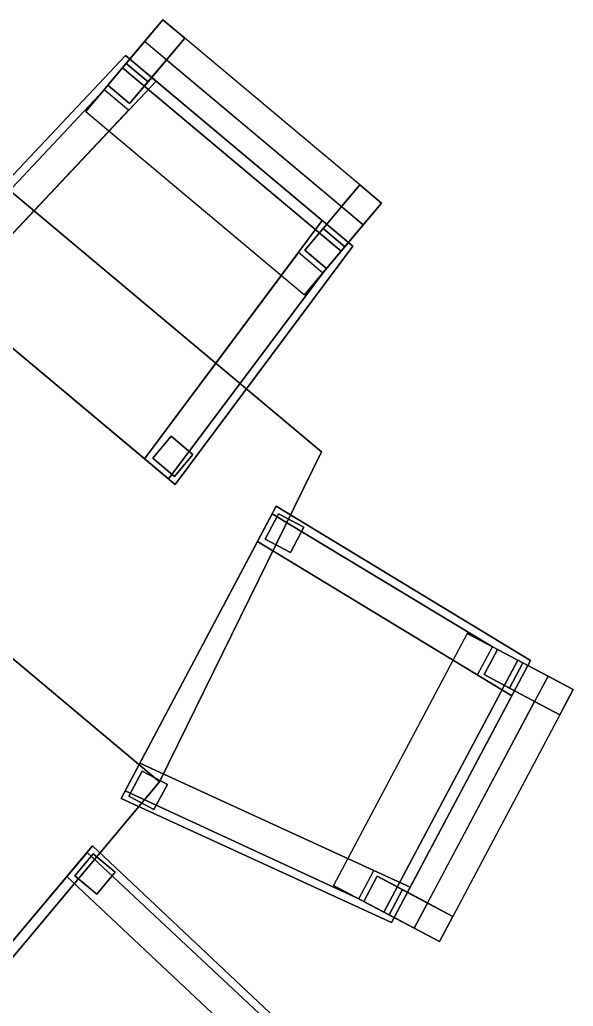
# Model space of a CAD drawing. Extents: x 107 to 235, y -239 to -109.
# Drawn here: x 198.2 to 235, y -179.6 to -114 of the extents above; entities that cross this region are included whole.
import ezdxf

# ---------------------------------------------------------------- set-up
doc = ezdxf.new("R2010")
doc.units = 0
doc.layers.get('0').update_dxf_attribs({"linetype": 'CONTINUOUS'})

msp = doc.modelspace()

# ---------------------------------------------------------------- linework, layer by layer
at = {"color": 0, "invisible_edges": 12}
for points in [[(204.042343, -118.323074, 63.120003), (206.483932, -115.411224, 75.020004), (207.704697, -113.955276, 74.339996)], [(207.704697, -113.955276, 74.339996), (205.263107, -116.867157, 63.120003), (204.042343, -118.323074, 63.120003)], [(207.704697, -113.955276, 74.339996), (205.263107, -116.867157, 63.120003), (206.71904, -118.087936, 63.120003)], [(207.939865, -116.632004, 75.020004), (206.483932, -115.411224, 75.020004), (207.704697, -113.955276, 74.339996)], [(206.71904, -118.087936, 63.120003), (209.160629, -115.176056, 74.339996), (207.704697, -113.955276, 74.339996)], [(207.704697, -113.955276, 74.339996), (209.160629, -115.176056, 74.339996), (207.939865, -116.632004, 75.020004)], [(205.018967, -117.158325, 75.699997), (206.483932, -115.411224, 75.020004), (204.042343, -118.323074, 63.120003)], [(206.483932, -115.411224, 75.020004), (205.018967, -117.158325, 75.699997), (219.578293, -129.365997, 75.699997)], [(205.498276, -119.543854, 63.120003), (207.939865, -116.632004, 75.020004), (209.160629, -115.176056, 74.339996)], [(209.160629, -115.176056, 74.339996), (206.71904, -118.087936, 63.120003), (205.498276, -119.543854, 63.120003)], [(219.578293, -129.365997, 75.699997), (221.043198, -127.618896, 75.020004), (206.483932, -115.411224, 75.020004)], [(220.808029, -124.9422, 74.339996), (209.160629, -115.176056, 74.339996), (207.939865, -116.632004, 75.020004)], [(205.21611, -116.331818, 57), (205.21611, -116.331818, 54.619999), (191.646591, -130.740997, 54.619999)], [(191.646591, -130.740997, 54.619999), (191.646591, -130.740997, 57), (205.21611, -116.331818, 57)], [(207.254379, -118.040878, 57), (205.21611, -116.331818, 57), (191.646591, -130.740997, 57)], [(204.042343, -118.323074, 40), (204.042343, -118.323074, 54.619999), (205.263107, -116.867157, 54.619999)], [(205.263107, -116.867157, 54.619999), (205.263107, -116.867157, 40), (204.042343, -118.323074, 40)], [(205.263107, -116.867157, 63.120003), (205.263107, -116.867157, 57), (204.042343, -118.323074, 57)], [(204.042343, -118.323074, 57), (204.042343, -118.323074, 63.120003), (205.263107, -116.867157, 63.120003)], [(205.21611, -116.331818, 57), (220.357773, -129.027786, 57), (220.357773, -129.027786, 54.619999)], [(220.357773, -129.027786, 54.619999), (205.21611, -116.331818, 54.619999), (205.21611, -116.331818, 57)], [(205.263107, -116.867157, 40), (205.263107, -116.867157, 54.619999), (206.71904, -118.087936, 54.619999)], [(206.71904, -118.087936, 54.619999), (206.71904, -118.087936, 40), (205.263107, -116.867157, 40)], [(205.263107, -116.867157, 57), (206.71904, -118.087936, 57), (206.71904, -118.087936, 63.120003)], [(206.71904, -118.087936, 63.120003), (205.263107, -116.867157, 63.120003), (205.263107, -116.867157, 57)], [(207.939865, -116.632004, 75.020004), (219.587265, -126.398148, 75.020004), (220.808029, -124.9422, 74.339996)], [(204.042343, -118.323074, 63.120003), (202.577438, -120.07019, 63.120003), (205.018967, -117.158325, 75.699997)], [(205.018967, -117.158325, 75.699997), (202.577438, -120.07019, 63.120003), (217.136703, -132.277863, 63.120003)], [(217.136703, -132.277863, 63.120003), (219.578293, -129.365997, 75.699997), (205.018967, -117.158325, 75.699997)], [(191.646591, -130.740997, 57), (193.68486, -132.450073, 57), (207.254379, -118.040878, 57)], [(207.254379, -118.040878, 59.040001), (193.68486, -132.450073, 59.040001), (206.497055, -143.192825, 59.040001)], [(207.254379, -118.040878, 59.040001), (207.254379, -118.040878, 57), (193.68486, -132.450073, 57)], [(193.68486, -132.450073, 57), (193.68486, -132.450073, 59.040001), (207.254379, -118.040878, 59.040001)], [(206.71904, -118.087936, 40), (206.71904, -118.087936, 54.619999), (205.498276, -119.543854, 54.619999)], [(205.498276, -119.543854, 54.619999), (205.498276, -119.543854, 40), (206.71904, -118.087936, 40)], [(206.71904, -118.087936, 63.120003), (206.71904, -118.087936, 57), (205.498276, -119.543854, 57)], [(205.498276, -119.543854, 57), (205.498276, -119.543854, 63.120003), (206.71904, -118.087936, 63.120003)], [(206.497055, -143.192825, 59.040001), (218.319443, -127.31871, 59.040001), (207.254379, -118.040878, 59.040001)], [(218.319443, -127.31871, 59.040001), (218.319443, -127.31871, 57), (207.254379, -118.040878, 57)], [(207.254379, -118.040878, 57), (207.254379, -118.040878, 59.040001), (218.319443, -127.31871, 59.040001)], [(192.088181, -131.111191, 57), (192.088181, -131.111191, 59.040001), (203.798203, -118.614258, 59.040001)], [(203.798203, -118.614258, 59.040001), (203.798203, -118.614258, 57), (192.088181, -131.111191, 57)], [(205.427536, -119.980438, 59.040001), (203.798203, -118.614258, 59.040001), (192.088181, -131.111191, 59.040001)], [(205.498276, -119.543854, 40), (205.498276, -119.543854, 54.619999), (204.042343, -118.323074, 54.619999)], [(204.042343, -118.323074, 54.619999), (204.042343, -118.323074, 40), (205.498276, -119.543854, 40)], [(205.498276, -119.543854, 63.120003), (205.498276, -119.543854, 57), (204.042343, -118.323074, 57)], [(204.042343, -118.323074, 57), (204.042343, -118.323074, 63.120003), (205.498276, -119.543854, 63.120003)], [(192.088181, -131.111191, 59.040001), (193.684921, -132.450027, 59.040001), (205.427536, -119.980438, 59.040001)], [(192.507202, -121.138062, 70), (172.735413, -135.567017, 70), (207.493774, -164.711182, 70)], [(207.493774, -164.711182, 70), (218.25415, -142.726318, 70), (192.507202, -121.138062, 70)], [(218.25415, -142.726318, 68.5), (192.507202, -121.138062, 68.5), (192.507202, -121.138062, 70)], [(192.507202, -121.138062, 70), (218.25415, -142.726318, 70), (218.25415, -142.726318, 68.5)], [(220.808029, -124.9422, 74.339996), (219.587265, -126.398148, 75.020004), (217.145737, -129.309998, 63.120003)], [(217.145737, -129.309998, 63.120003), (218.366501, -127.85408, 63.120003), (220.808029, -124.9422, 74.339996)], [(220.808029, -124.9422, 74.339996), (218.366501, -127.85408, 63.120003), (219.822433, -129.074829, 63.120003)], [(220.808029, -124.9422, 74.339996), (219.587265, -126.398148, 75.020004), (221.043198, -127.618896, 75.020004)], [(220.808029, -124.9422, 74.339996), (222.263962, -126.162949, 74.339996), (219.822433, -129.074829, 63.120003)], [(221.043198, -127.618896, 75.020004), (222.263962, -126.162949, 74.339996), (220.808029, -124.9422, 74.339996)], [(222.263962, -126.162949, 74.339996), (221.043198, -127.618896, 75.020004), (218.601669, -130.530746, 63.120003)], [(218.601669, -130.530746, 63.120003), (219.822433, -129.074829, 63.120003), (222.263962, -126.162949, 74.339996)], [(206.497055, -143.192825, 57), (218.319443, -127.31871, 57), (218.319443, -127.31871, 59.040001)], [(218.319443, -127.31871, 59.040001), (206.497055, -143.192825, 59.040001), (206.497055, -143.192825, 57)], [(220.357773, -129.027786, 57), (218.319443, -127.31871, 57), (206.497055, -143.192825, 57)], [(217.145737, -129.309998, 40), (217.145737, -129.309998, 54.619999), (218.366501, -127.85408, 54.619999)], [(218.366501, -127.85408, 54.619999), (218.366501, -127.85408, 40), (217.145737, -129.309998, 40)], [(217.145737, -129.309998, 57), (218.366501, -127.85408, 57), (218.366501, -127.85408, 63.120003)], [(218.366501, -127.85408, 63.120003), (217.145737, -129.309998, 63.120003), (217.145737, -129.309998, 57)], [(218.366501, -127.85408, 40), (218.366501, -127.85408, 54.619999), (219.822433, -129.074829, 54.619999)], [(219.822433, -129.074829, 54.619999), (219.822433, -129.074829, 40), (218.366501, -127.85408, 40)], [(219.822433, -129.074829, 63.120003), (219.822433, -129.074829, 57), (218.366501, -127.85408, 57)], [(219.822433, -129.074829, 63.120003), (218.366501, -127.85408, 63.120003), (218.366501, -127.85408, 57)], [(218.601669, -130.530746, 63.120003), (221.043198, -127.618896, 75.020004), (219.578293, -129.365997, 75.699997)], [(206.497055, -143.192825, 57), (208.535324, -144.901901, 57), (220.357773, -129.027786, 57)], [(208.535324, -144.901901, 57), (208.535324, -144.901901, 54.619999), (220.357773, -129.027786, 54.619999)], [(220.357773, -129.027786, 54.619999), (220.357773, -129.027786, 57), (208.535324, -144.901901, 57)], [(219.578293, -129.365997, 75.699997), (217.136703, -132.277863, 63.120003), (218.601669, -130.530746, 63.120003)], [(218.601669, -130.530746, 40), (218.601669, -130.530746, 54.619999), (217.145737, -129.309998, 54.619999)], [(217.145737, -129.309998, 54.619999), (217.145737, -129.309998, 40), (218.601669, -130.530746, 40)], [(217.145737, -129.309998, 57), (218.601669, -130.530746, 57), (218.601669, -130.530746, 63.120003)], [(217.145737, -129.309998, 57), (217.145737, -129.309998, 63.120003), (218.601669, -130.530746, 63.120003)], [(219.822433, -129.074829, 40), (219.822433, -129.074829, 54.619999), (218.601669, -130.530746, 54.619999)], [(218.601669, -130.530746, 54.619999), (218.601669, -130.530746, 40), (219.822433, -129.074829, 40)], [(218.601669, -130.530746, 57), (219.822433, -129.074829, 57), (219.822433, -129.074829, 63.120003)], [(219.822433, -129.074829, 63.120003), (218.601669, -130.530746, 63.120003), (218.601669, -130.530746, 57)], [(216.728134, -129.455765, 59.040001), (206.497055, -143.192841, 59.040001), (208.093796, -144.531601, 59.040001)], [(208.093796, -144.531601, 59.040001), (218.357468, -130.82193, 59.040001), (216.728134, -129.455765, 59.040001)], [(191.646591, -130.740997, 57), (191.646591, -130.740997, 54.619999), (208.535324, -144.901901, 54.619999)], [(208.535324, -144.901901, 54.619999), (208.535324, -144.901901, 57), (191.646591, -130.740997, 57)], [(192.088181, -131.111191, 57), (208.093796, -144.531601, 57), (208.093796, -144.531601, 59.040001)], [(208.093796, -144.531601, 59.040001), (192.088181, -131.111191, 59.040001), (192.088181, -131.111191, 57)], [(218.357468, -130.82193, 59.040001), (208.093796, -144.531601, 59.040001), (208.093796, -144.531601, 57)], [(208.093796, -144.531601, 57), (218.357468, -130.82193, 57), (218.357468, -130.82193, 59.040001)], [(207.493774, -164.711182, 70), (172.735413, -135.567017, 70), (133.876404, -181.911499, 70)], [(207.032394, -143.145813, 40), (207.032394, -143.145813, 54.619999), (208.253159, -141.68988, 54.619999)], [(208.253159, -141.68988, 54.619999), (208.253159, -141.68988, 40), (207.032394, -143.145813, 40)], [(208.253159, -141.68988, 40), (208.253159, -141.68988, 54.619999), (209.709091, -142.910645, 54.619999)], [(209.709091, -142.910645, 54.619999), (209.709091, -142.910645, 40), (208.253159, -141.68988, 40)], [(208.488327, -144.366577, 40), (208.488327, -144.366577, 54.619999), (207.032394, -143.145813, 54.619999)], [(207.032394, -143.145813, 54.619999), (207.032394, -143.145813, 40), (208.488327, -144.366577, 40)], [(218.25415, -142.726318, 68.5), (218.25415, -142.726318, 70), (207.493774, -164.711182, 70)], [(207.493774, -164.711182, 70), (207.493774, -164.711182, 68.5), (218.25415, -142.726318, 68.5)], [(209.709091, -142.910645, 40), (209.709091, -142.910645, 54.619999), (208.488327, -144.366577, 54.619999)], [(208.488327, -144.366577, 54.619999), (208.488327, -144.366577, 40), (209.709091, -142.910645, 40)], [(215.254501, -146.351593, 54.619999), (204.92485, -165.821014, 54.619999), (204.92485, -165.821014, 57)], [(204.92485, -165.821014, 57), (215.254501, -146.351593, 57), (215.254501, -146.351593, 54.619999)], [(232.175583, -156.61969, 57), (215.254501, -146.351593, 57), (214.007858, -148.701324, 57)], [(232.175583, -156.61969, 54.619999), (215.254501, -146.351593, 54.619999), (215.254501, -146.351593, 57)], [(215.254501, -146.351593, 57), (232.175583, -156.61969, 57), (232.175583, -156.61969, 54.619999)], [(214.984482, -146.860672, 59.040001), (214.984482, -146.860672, 57), (205.194992, -165.312012, 57)], [(205.194992, -165.312012, 57), (205.194992, -165.312012, 59.040001), (214.984482, -146.860672, 59.040001)], [(214.984482, -146.860672, 59.040001), (214.007858, -148.701324, 59.040001), (228.651169, -157.587006, 59.040001)], [(214.521591, -148.543747, 54.619999), (215.412094, -146.865341, 54.619999), (215.412094, -146.865341, 40)], [(215.412094, -146.865341, 40), (214.521591, -148.543747, 40), (214.521591, -148.543747, 54.619999)], [(228.651169, -157.587006, 59.040001), (229.647751, -155.70871, 59.040001), (214.984482, -146.860672, 59.040001)], [(214.984482, -146.860672, 57), (214.984482, -146.860672, 59.040001), (229.647751, -155.70871, 59.040001)], [(229.647751, -155.70871, 59.040001), (229.647751, -155.70871, 57), (214.984482, -146.860672, 57)], [(215.412094, -146.865341, 54.619999), (217.0905, -147.755829, 54.619999), (217.0905, -147.755829, 40)], [(217.0905, -147.755829, 40), (215.412094, -146.865341, 40), (215.412094, -146.865341, 54.619999)], [(217.0905, -147.755829, 54.619999), (216.199997, -149.434235, 54.619999), (216.199997, -149.434235, 40)], [(216.199997, -149.434235, 40), (217.0905, -147.755829, 40), (217.0905, -147.755829, 54.619999)], [(214.007858, -148.701324, 59.040001), (206.171555, -163.471252, 59.040001), (224.161179, -171.725311, 59.040001)], [(224.161179, -171.725311, 59.040001), (230.92894, -158.969482, 59.040001), (214.007858, -148.701324, 59.040001)], [(230.92894, -158.969482, 59.040001), (230.92894, -158.969482, 57), (214.007858, -148.701324, 57)], [(214.007858, -148.701324, 57), (214.007858, -148.701324, 59.040001), (230.92894, -158.969482, 59.040001)], [(214.007858, -148.701324, 57), (230.92894, -158.969482, 57), (232.175583, -156.61969, 57)], [(216.199997, -149.434235, 54.619999), (214.521591, -148.543747, 54.619999), (214.521591, -148.543747, 40)], [(214.521591, -148.543747, 40), (216.199997, -149.434235, 40), (216.199997, -149.434235, 54.619999)], [(227.969345, -154.818222, 63.120003), (219.064438, -171.602219, 63.120003), (222.421249, -173.383194, 75.699997)], [(222.421249, -173.383194, 75.699997), (231.326157, -156.599197, 75.699997), (227.969345, -154.818222, 63.120003)], [(229.983444, -155.88681, 63.120003), (227.969345, -154.818222, 63.120003), (231.326157, -156.599197, 75.699997)], [(229.092941, -157.565201, 54.619999), (229.983444, -155.88681, 54.619999), (229.983444, -155.88681, 40)], [(229.983444, -155.88681, 40), (229.092941, -157.565201, 40), (229.092941, -157.565201, 54.619999)], [(229.983444, -155.88681, 63.120003), (229.983444, -155.88681, 57), (229.092941, -157.565201, 57)], [(229.092941, -157.565201, 57), (229.092941, -157.565201, 63.120003), (229.983444, -155.88681, 63.120003)], [(229.983444, -155.88681, 54.619999), (231.661789, -156.777283, 54.619999), (231.661789, -156.777283, 40)], [(231.661789, -156.777283, 40), (229.983444, -155.88681, 40), (229.983444, -155.88681, 54.619999)], [(231.661789, -156.777283, 63.120003), (231.661789, -156.777283, 57), (229.983444, -155.88681, 57)], [(229.983444, -155.88681, 57), (229.983444, -155.88681, 63.120003), (231.661789, -156.777283, 63.120003)], [(229.983444, -155.88681, 63.120003), (233.340195, -157.667786, 75.020004), (235.0186, -158.558289, 74.339996)], [(235.0186, -158.558289, 74.339996), (231.661789, -156.777283, 63.120003), (229.983444, -155.88681, 63.120003)], [(231.326157, -156.599197, 75.699997), (233.340195, -157.667786, 75.020004), (229.983444, -155.88681, 63.120003)], [(231.326157, -156.599197, 75.699997), (222.421249, -173.383194, 75.699997), (224.435287, -174.451782, 75.020004)], [(232.175583, -156.61969, 54.619999), (232.175583, -156.61969, 57), (222.914536, -174.075073, 57)], [(222.914536, -174.075073, 57), (222.914536, -174.075073, 54.619999), (232.175583, -156.61969, 54.619999)], [(224.435287, -174.451782, 75.020004), (233.340195, -157.667786, 75.020004), (231.326157, -156.599197, 75.699997)], [(231.661789, -156.777283, 54.619999), (230.771347, -158.455688, 54.619999), (230.771347, -158.455688, 40)], [(230.771347, -158.455688, 40), (231.661789, -156.777283, 40), (231.661789, -156.777283, 54.619999)], [(230.771347, -158.455688, 57), (231.661789, -156.777283, 57), (231.661789, -156.777283, 63.120003)], [(231.661789, -156.777283, 63.120003), (230.771347, -158.455688, 63.120003), (230.771347, -158.455688, 57)], [(234.128159, -160.236664, 74.339996), (230.771347, -158.455688, 63.120003), (231.661789, -156.777283, 63.120003)], [(231.661789, -156.777283, 63.120003), (235.0186, -158.558289, 74.339996), (234.128159, -160.236664, 74.339996)], [(230.771347, -158.455688, 54.619999), (229.092941, -157.565201, 54.619999), (229.092941, -157.565201, 40)], [(229.092941, -157.565201, 40), (230.771347, -158.455688, 40), (230.771347, -158.455688, 54.619999)], [(229.092941, -157.565201, 57), (230.771347, -158.455688, 57), (230.771347, -158.455688, 63.120003)], [(230.771347, -158.455688, 63.120003), (229.092941, -157.565201, 63.120003), (229.092941, -157.565201, 57)], [(234.128159, -160.236664, 74.339996), (232.449753, -159.346176, 75.020004), (229.092941, -157.565201, 63.120003)], [(229.092941, -157.565201, 63.120003), (230.771347, -158.455688, 63.120003), (234.128159, -160.236664, 74.339996)], [(233.340195, -157.667786, 75.020004), (232.449753, -159.346176, 75.020004), (234.128159, -160.236664, 74.339996)], [(234.128159, -160.236664, 74.339996), (235.0186, -158.558289, 74.339996), (233.340195, -157.667786, 75.020004)], [(224.161179, -171.725311, 57), (230.92894, -158.969482, 57), (230.92894, -158.969482, 59.040001)], [(230.92894, -158.969482, 59.040001), (224.161179, -171.725311, 59.040001), (224.161179, -171.725311, 57)], [(225.32579, -172.773376, 75.020004), (232.449753, -159.346176, 75.020004), (234.128159, -160.236664, 74.339996)], [(234.128159, -160.236664, 74.339996), (227.004196, -173.663879, 74.339996), (225.32579, -172.773376, 75.020004)], [(224.161179, -171.725311, 57), (206.171555, -163.471252, 57), (204.92485, -165.821014, 57)], [(221.739365, -170.61438, 59.040001), (206.171555, -163.471298, 59.040001), (205.194992, -165.312012, 59.040001)], [(206.171555, -163.471252, 57), (224.161179, -171.725311, 57), (224.161179, -171.725311, 59.040001)], [(224.161179, -171.725311, 59.040001), (206.171555, -163.471252, 59.040001), (206.171555, -163.471252, 57)], [(205.438644, -165.663422, 54.619999), (206.329086, -163.985031, 54.619999), (206.329086, -163.985031, 40)], [(206.329086, -163.985031, 40), (205.438644, -165.663422, 40), (205.438644, -165.663422, 54.619999)], [(206.329086, -163.985031, 54.619999), (208.007492, -164.875519, 54.619999), (208.007492, -164.875519, 40)], [(208.007492, -164.875519, 40), (206.329086, -163.985031, 40), (206.329086, -163.985031, 54.619999)], [(133.876404, -181.911499, 70), (168.634766, -211.055664, 70), (207.493774, -164.711182, 70)], [(168.634766, -211.055664, 68.5), (207.493774, -164.711182, 68.5), (207.493774, -164.711182, 70)], [(207.493774, -164.711182, 70), (168.634766, -211.055664, 70), (168.634766, -211.055664, 68.5)], [(208.007492, -164.875519, 54.619999), (207.11705, -166.553925, 54.619999), (207.11705, -166.553925, 40)], [(207.11705, -166.553925, 40), (208.007492, -164.875519, 40), (208.007492, -164.875519, 54.619999)], [(220.742844, -172.492706, 59.040001), (205.194992, -165.312012, 59.040001), (205.194992, -165.312012, 57)], [(205.194992, -165.312012, 57), (220.742844, -172.492706, 57), (220.742844, -172.492706, 59.040001)], [(205.194992, -165.312012, 59.040001), (220.742844, -172.492706, 59.040001), (221.739365, -170.61438, 59.040001)], [(204.92485, -165.821014, 54.619999), (222.914536, -174.075073, 54.619999), (222.914536, -174.075073, 57)], [(222.914536, -174.075073, 57), (204.92485, -165.821014, 57), (204.92485, -165.821014, 54.619999)], [(204.92485, -165.821014, 57), (222.914536, -174.075073, 57), (224.161179, -171.725311, 57)], [(207.11705, -166.553925, 54.619999), (205.438644, -165.663422, 54.619999), (205.438644, -165.663422, 40)], [(205.438644, -165.663422, 40), (207.11705, -166.553925, 40), (207.11705, -166.553925, 54.619999)], [(203.030197, -168.961487, 54.619999), (188.869308, -185.850266, 54.619999), (188.869308, -185.850266, 57)], [(188.869308, -185.850266, 57), (203.030197, -168.961487, 57), (203.030197, -168.961487, 54.619999)], [(202.659958, -169.403122, 59.040001), (202.659958, -169.403122, 57), (189.239609, -185.408737, 57)], [(189.239609, -185.408737, 57), (189.239609, -185.408737, 59.040001), (202.659958, -169.403122, 59.040001)], [(217.439377, -182.531006, 57), (203.030197, -168.961487, 57), (201.321152, -170.999786, 57)], [(202.659958, -169.403122, 59.040001), (201.321152, -170.999771, 59.040001), (213.790756, -182.742462, 59.040001)], [(213.790756, -182.742462, 59.040001), (215.156967, -181.113129, 59.040001), (202.659958, -169.403122, 59.040001)], [(202.659958, -169.403122, 57), (202.659958, -169.403122, 59.040001), (215.156967, -181.113129, 59.040001)], [(215.156967, -181.113129, 59.040001), (215.156967, -181.113129, 57), (202.659958, -169.403122, 57)], [(217.439377, -182.531006, 54.619999), (203.030197, -168.961487, 54.619999), (203.030197, -168.961487, 57)], [(203.030197, -168.961487, 57), (217.439377, -182.531006, 57), (217.439377, -182.531006, 54.619999)], [(201.856491, -170.952744, 54.619999), (203.077255, -169.496811, 54.619999), (203.077255, -169.496811, 40)], [(203.077255, -169.496811, 40), (201.856491, -170.952744, 40), (201.856491, -170.952744, 54.619999)], [(203.077255, -169.496811, 54.619999), (204.533188, -170.71759, 54.619999), (204.533188, -170.71759, 40)], [(204.533188, -170.71759, 40), (203.077255, -169.496811, 40), (203.077255, -169.496811, 54.619999)], [(204.533188, -170.71759, 54.619999), (203.312424, -172.173523, 54.619999), (203.312424, -172.173523, 40)], [(203.312424, -172.173523, 40), (204.533188, -170.71759, 40), (204.533188, -170.71759, 54.619999)], [(201.321152, -170.999786, 59.040001), (190.578415, -183.811951, 59.040001), (206.452499, -195.634369, 59.040001)], [(206.452499, -195.634369, 59.040001), (215.730331, -184.569321, 59.040001), (201.321152, -170.999786, 59.040001)], [(215.730331, -184.569321, 59.040001), (215.730331, -184.569321, 57), (201.321152, -170.999786, 57)], [(201.321152, -170.999786, 57), (201.321152, -170.999786, 59.040001), (215.730331, -184.569321, 59.040001)], [(201.321152, -170.999786, 57), (215.730331, -184.569321, 57), (217.439377, -182.531006, 57)], [(203.312424, -172.173523, 54.619999), (201.856491, -170.952744, 54.619999), (201.856491, -170.952744, 40)], [(201.856491, -170.952744, 40), (203.312424, -172.173523, 40), (203.312424, -172.173523, 54.619999)], [(221.078537, -172.670807, 54.619999), (221.96904, -170.992401, 54.619999), (221.96904, -170.992401, 40)], [(221.96904, -170.992401, 40), (221.078537, -172.670807, 40), (221.078537, -172.670807, 54.619999)], [(221.96904, -170.992401, 63.120003), (221.96904, -170.992401, 57), (221.078537, -172.670807, 57)], [(221.078537, -172.670807, 57), (221.078537, -172.670807, 63.120003), (221.96904, -170.992401, 63.120003)], [(221.96904, -170.992401, 54.619999), (223.647385, -171.882874, 54.619999), (223.647385, -171.882874, 40)], [(223.647385, -171.882874, 40), (221.96904, -170.992401, 40), (221.96904, -170.992401, 54.619999)], [(223.647385, -171.882874, 63.120003), (223.647385, -171.882874, 57), (221.96904, -170.992401, 57)], [(221.96904, -170.992401, 57), (221.96904, -170.992401, 63.120003), (223.647385, -171.882874, 63.120003)], [(221.96904, -170.992401, 63.120003), (225.32579, -172.773376, 75.020004), (227.004196, -173.663879, 74.339996)], [(227.004196, -173.663879, 74.339996), (223.647385, -171.882874, 63.120003), (221.96904, -170.992401, 63.120003)], [(222.421249, -173.383194, 75.699997), (219.064438, -171.602219, 63.120003), (221.078537, -172.670807, 63.120003)], [(223.647385, -171.882874, 54.619999), (222.756882, -173.561279, 54.619999), (222.756882, -173.561279, 40)], [(222.756882, -173.561279, 40), (223.647385, -171.882874, 40), (223.647385, -171.882874, 54.619999)], [(222.756882, -173.561279, 57), (223.647385, -171.882874, 57), (223.647385, -171.882874, 63.120003)], [(223.647385, -171.882874, 63.120003), (222.756882, -173.561279, 63.120003), (222.756882, -173.561279, 57)], [(226.113693, -175.342285, 74.339996), (222.756882, -173.561279, 63.120003), (223.647385, -171.882874, 63.120003)], [(223.647385, -171.882874, 63.120003), (227.004196, -173.663879, 74.339996), (226.113693, -175.342285, 74.339996)], [(222.756882, -173.561279, 54.619999), (221.078537, -172.670807, 54.619999), (221.078537, -172.670807, 40)], [(221.078537, -172.670807, 40), (222.756882, -173.561279, 40), (222.756882, -173.561279, 54.619999)], [(221.078537, -172.670807, 57), (222.756882, -173.561279, 57), (222.756882, -173.561279, 63.120003)], [(222.756882, -173.561279, 63.120003), (221.078537, -172.670807, 63.120003), (221.078537, -172.670807, 57)], [(226.113693, -175.342285, 74.339996), (224.435287, -174.451782, 75.020004), (221.078537, -172.670807, 63.120003)], [(221.078537, -172.670807, 63.120003), (222.756882, -173.561279, 63.120003), (226.113693, -175.342285, 74.339996)], [(221.078537, -172.670807, 63.120003), (224.435287, -174.451782, 75.020004), (222.421249, -173.383194, 75.699997)], [(225.32579, -172.773376, 75.020004), (224.435287, -174.451782, 75.020004), (226.113693, -175.342285, 74.339996)], [(226.113693, -175.342285, 74.339996), (227.004196, -173.663879, 74.339996), (225.32579, -172.773376, 75.020004)]]:
    msp.add_3dface(points, dxfattribs=at)

doc.saveas('drawing.dxf')
